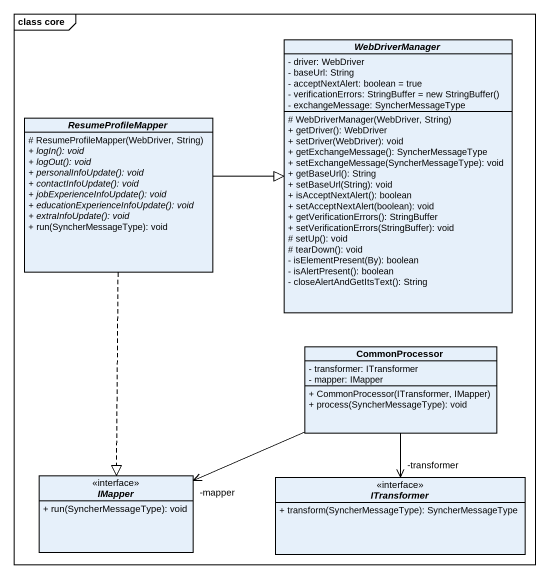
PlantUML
@startuml
mainframe class core
hide circle
hide empty members
skinparam classAttributeIconSize 0
abstract class WebDriverManager {
  - driver: WebDriver
  - baseUrl: String
  - acceptNextAlert: boolean = true
  {field} - verificationErrors: StringBuffer = new StringBuffer()
  - exchangeMessage: SyncherMessageType
  # WebDriverManager(WebDriver, String)
  + getDriver(): WebDriver
  + setDriver(WebDriver): void
  + getExchangeMessage(): SyncherMessageType
  + setExchangeMessage(SyncherMessageType): void
  + getBaseUrl(): String
  + setBaseUrl(String): void
  + isAcceptNextAlert(): boolean
  + setAcceptNextAlert(boolean): void
  + getVerificationErrors(): StringBuffer
  + setVerificationErrors(StringBuffer): void
  # setUp(): void
  # tearDown(): void
  - isElementPresent(By): boolean
  - isAlertPresent(): boolean
  - closeAlertAndGetItsText(): String
}
abstract class ResumeProfileMapper {
  # ResumeProfileMapper(WebDriver, String)
  {abstract} + logIn(): void
  {abstract} + logOut(): void
  {abstract} + personalInfoUpdate(): void
  {abstract} + contactInfoUpdate(): void
  {abstract} + jobExperienceInfoUpdate(): void
  {abstract} + educationExperienceInfoUpdate(): void
  {abstract} + extraInfoUpdate(): void
  + run(SyncherMessageType): void
}
class CommonProcessor {
  - transformer: ITransformer
  - mapper: IMapper
  + CommonProcessor(ITransformer, IMapper)
  + process(SyncherMessageType): void
}
interface IMapper <<interface>> {
  + run(SyncherMessageType): void
}
interface ITransformer <<interface>> {
  + transform(SyncherMessageType): SyncherMessageType
}
ResumeProfileMapper -right-|> WebDriverManager
ResumeProfileMapper ..|> IMapper
CommonProcessor -left-> "-mapper" IMapper
CommonProcessor --> "-transformer" ITransformer
@enduml
